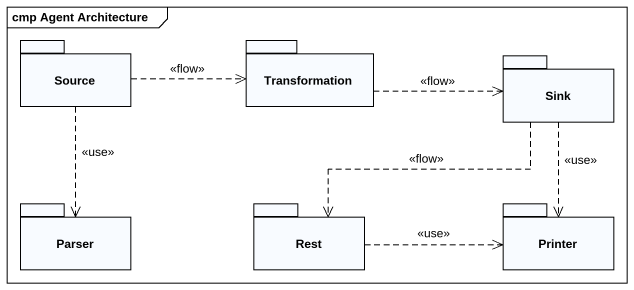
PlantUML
@startuml
mainframe cmp Agent Architecture
package Source {
}
package Transformation {
}
package Sink {
}
package Parser {
}
package Rest {
}
package Printer {
}
Source .right.> Transformation : <<flow>>
Source ..> Parser : <<use>>
Transformation .right.> Sink : <<flow>>
Sink .left.> Rest : <<flow>>
Sink ..> Printer : <<use>>
Rest .right.> Printer : <<use>>
@enduml
